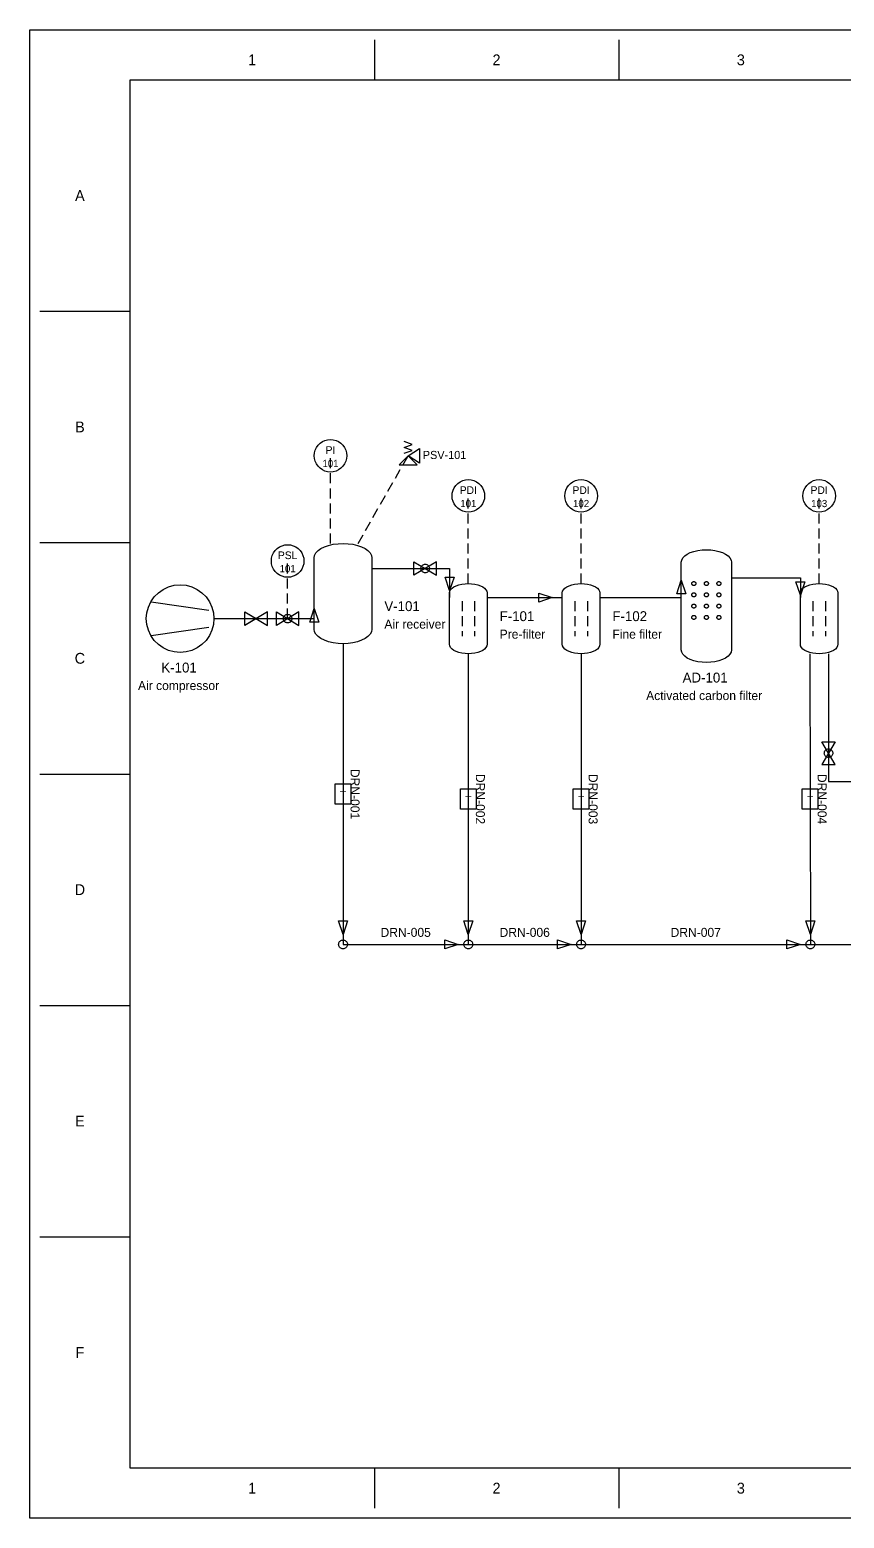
# Model space of a CAD drawing. Header units: millimetres. Extents: x 0 to 420, y 0 to 297.
# Drawn here: x 0 to 162.5, y 0 to 297 of the extents above; entities that cross this region are included whole.
import ezdxf
from ezdxf.enums import TextEntityAlignment as Align

# ---------------------------------------------------------------- set-up
doc = ezdxf.new("R2010")
doc.units = ezdxf.units.MM
doc.linetypes.add('DASHED', pattern=[3, 2, -1])
for name, color, linetype in [('BORDER', 8, 'CONTINUOUS'), ('EQUIPMENT', 7, 'CONTINUOUS'), ('INSTRUMENTS', 3, 'CONTINUOUS'), ('TEXT', 7, 'CONTINUOUS'), ('UTILITY', 5, 'CONTINUOUS'), ('VALVES', 6, 'CONTINUOUS')]:
    doc.layers.add(name, color=color, linetype=linetype)

msp = doc.modelspace()

# ---------------------------------------------------------------- linework, layer by layer
at = {"layer": 'BORDER'}
for p, q in [((68.75, 295), (68.75, 287)), ((117.5, 295), (117.5, 287)), ((2, 240.833), (20, 240.833)), ((2, 194.667), (20, 194.667)), ((2, 148.5), (20, 148.5)), ((2, 102.333), (20, 102.333)), ((2, 56.167), (20, 56.167)), ((68.75, 10), (68.75, 2)), ((117.5, 10), (117.5, 2))]:
    msp.add_line(p, q, dxfattribs=at)
for points in [[(0, 297), (420, 297), (420, 0), (0, 0)], [(20, 287), (410, 287), (410, 10), (20, 10)]]:
    msp.add_lwpolyline(points, close=True, dxfattribs=at)
at = {"layer": 'EQUIPMENT'}
for p, q in [((24.25, 182.875), (35.75, 181.188)), ((24.25, 176.125), (35.75, 177.813))]:
    msp.add_line(p, q, dxfattribs=at)
at = {"layer": 'EQUIPMENT', "linetype": 'DASHED'}
for p, q in [((86.25, 183), (86.25, 176)), ((88.75, 183), (88.75, 176)), ((108.75, 183), (108.75, 176)), ((111.25, 183), (111.25, 176)), ((156.25, 183), (156.25, 176)), ((158.75, 183), (158.75, 176))]:
    msp.add_line(p, q, dxfattribs=at)
at = {"layer": 'EQUIPMENT'}
for points in [[(56.75, 191.625), (56.837, 192.124), (57.097, 192.608), (57.52, 193.063), (58.095, 193.473), (58.804, 193.827), (59.625, 194.115), (60.533, 194.327), (61.502, 194.456), (62.5, 194.5), (63.498, 194.456), (64.467, 194.327), (65.375, 194.115), (66.196, 193.827), (66.905, 193.473), (67.48, 193.063), (67.903, 192.608), (68.163, 192.124), (68.25, 191.625), (68.25, 177.375), (68.163, 176.876), (67.903, 176.392), (67.48, 175.938), (66.905, 175.527), (66.196, 175.173), (65.375, 174.885), (64.467, 174.673), (63.498, 174.544), (62.5, 174.5), (61.502, 174.544), (60.533, 174.673), (59.625, 174.885), (58.804, 175.173), (58.095, 175.527), (57.52, 175.938), (57.097, 176.392), (56.837, 176.876), (56.75, 177.375)], [(130, 190.75), (130.076, 191.184), (130.302, 191.605), (130.67, 192), (131.17, 192.357), (131.786, 192.665), (132.5, 192.915), (133.29, 193.099), (134.132, 193.212), (135, 193.25), (135.868, 193.212), (136.71, 193.099), (137.5, 192.915), (138.214, 192.665), (138.83, 192.357), (139.33, 192), (139.698, 191.605), (139.924, 191.184), (140, 190.75), (140, 173.25), (139.924, 172.816), (139.698, 172.395), (139.33, 172), (138.83, 171.643), (138.214, 171.335), (137.5, 171.085), (136.71, 170.901), (135.868, 170.788), (135, 170.75), (134.132, 170.788), (133.29, 170.901), (132.5, 171.085), (131.786, 171.335), (131.17, 171.643), (130.67, 172), (130.302, 172.395), (130.076, 172.816), (130, 173.25)], [(36.75, 179.5), (36.647, 178.328), (36.343, 177.191), (35.846, 176.125), (35.171, 175.161), (34.339, 174.329), (33.375, 173.654), (32.309, 173.157), (31.172, 172.853), (30, 172.75), (28.828, 172.853), (27.691, 173.157), (26.625, 173.654), (25.661, 174.329), (24.829, 175.161), (24.154, 176.125), (23.657, 177.191), (23.353, 178.328), (23.25, 179.5), (23.353, 180.672), (23.657, 181.809), (24.154, 182.875), (24.829, 183.839), (25.661, 184.671), (26.625, 185.346), (27.691, 185.843), (28.828, 186.147), (30, 186.25), (31.172, 186.147), (32.309, 185.843), (33.375, 185.346), (34.339, 184.671), (35.171, 183.839), (35.846, 182.875), (36.343, 181.809), (36.647, 180.672)], [(83.75, 184.625), (83.807, 184.951), (83.976, 185.266), (84.252, 185.563), (84.627, 185.83), (85.09, 186.061), (85.625, 186.249), (86.217, 186.387), (86.849, 186.472), (87.5, 186.5), (88.151, 186.472), (88.783, 186.387), (89.375, 186.249), (89.91, 186.061), (90.373, 185.83), (90.748, 185.563), (91.024, 185.266), (91.193, 184.951), (91.25, 184.625), (91.25, 174.375), (91.193, 174.049), (91.024, 173.734), (90.748, 173.438), (90.373, 173.17), (89.91, 172.939), (89.375, 172.751), (88.783, 172.613), (88.151, 172.528), (87.5, 172.5), (86.849, 172.528), (86.217, 172.613), (85.625, 172.751), (85.09, 172.939), (84.627, 173.17), (84.252, 173.438), (83.976, 173.734), (83.807, 174.049), (83.75, 174.375)], [(106.25, 184.625), (106.307, 184.951), (106.476, 185.266), (106.752, 185.563), (107.127, 185.83), (107.59, 186.061), (108.125, 186.249), (108.717, 186.387), (109.349, 186.472), (110, 186.5), (110.651, 186.472), (111.283, 186.387), (111.875, 186.249), (112.41, 186.061), (112.873, 185.83), (113.248, 185.563), (113.524, 185.266), (113.693, 184.951), (113.75, 184.625), (113.75, 174.375), (113.693, 174.049), (113.524, 173.734), (113.248, 173.438), (112.873, 173.17), (112.41, 172.939), (111.875, 172.751), (111.283, 172.613), (110.651, 172.528), (110, 172.5), (109.349, 172.528), (108.717, 172.613), (108.125, 172.751), (107.59, 172.939), (107.127, 173.17), (106.752, 173.438), (106.476, 173.734), (106.307, 174.049), (106.25, 174.375)], [(132.9, 186.5), (132.894, 186.431), (132.876, 186.363), (132.846, 186.3), (132.806, 186.243), (132.757, 186.194), (132.7, 186.154), (132.637, 186.124), (132.569, 186.106), (132.5, 186.1), (132.431, 186.106), (132.363, 186.124), (132.3, 186.154), (132.243, 186.194), (132.194, 186.243), (132.154, 186.3), (132.124, 186.363), (132.106, 186.431), (132.1, 186.5), (132.106, 186.569), (132.124, 186.637), (132.154, 186.7), (132.194, 186.757), (132.243, 186.806), (132.3, 186.846), (132.363, 186.876), (132.431, 186.894), (132.5, 186.9), (132.569, 186.894), (132.637, 186.876), (132.7, 186.846), (132.757, 186.806), (132.806, 186.757), (132.846, 186.7), (132.876, 186.637), (132.894, 186.569)], [(132.9, 184.25), (132.894, 184.181), (132.876, 184.113), (132.846, 184.05), (132.806, 183.993), (132.757, 183.944), (132.7, 183.904), (132.637, 183.874), (132.569, 183.856), (132.5, 183.85), (132.431, 183.856), (132.363, 183.874), (132.3, 183.904), (132.243, 183.944), (132.194, 183.993), (132.154, 184.05), (132.124, 184.113), (132.106, 184.181), (132.1, 184.25), (132.106, 184.319), (132.124, 184.387), (132.154, 184.45), (132.194, 184.507), (132.243, 184.556), (132.3, 184.596), (132.363, 184.626), (132.431, 184.644), (132.5, 184.65), (132.569, 184.644), (132.637, 184.626), (132.7, 184.596), (132.757, 184.556), (132.806, 184.507), (132.846, 184.45), (132.876, 184.387), (132.894, 184.319)], [(135.4, 186.5), (135.394, 186.431), (135.376, 186.363), (135.346, 186.3), (135.306, 186.243), (135.257, 186.194), (135.2, 186.154), (135.137, 186.124), (135.069, 186.106), (135, 186.1), (134.931, 186.106), (134.863, 186.124), (134.8, 186.154), (134.743, 186.194), (134.694, 186.243), (134.654, 186.3), (134.624, 186.363), (134.606, 186.431), (134.6, 186.5), (134.606, 186.569), (134.624, 186.637), (134.654, 186.7), (134.694, 186.757), (134.743, 186.806), (134.8, 186.846), (134.863, 186.876), (134.931, 186.894), (135, 186.9), (135.069, 186.894), (135.137, 186.876), (135.2, 186.846), (135.257, 186.806), (135.306, 186.757), (135.346, 186.7), (135.376, 186.637), (135.394, 186.569)], [(135.4, 184.25), (135.394, 184.181), (135.376, 184.113), (135.346, 184.05), (135.306, 183.993), (135.257, 183.944), (135.2, 183.904), (135.137, 183.874), (135.069, 183.856), (135, 183.85), (134.931, 183.856), (134.863, 183.874), (134.8, 183.904), (134.743, 183.944), (134.694, 183.993), (134.654, 184.05), (134.624, 184.113), (134.606, 184.181), (134.6, 184.25), (134.606, 184.319), (134.624, 184.387), (134.654, 184.45), (134.694, 184.507), (134.743, 184.556), (134.8, 184.596), (134.863, 184.626), (134.931, 184.644), (135, 184.65), (135.069, 184.644), (135.137, 184.626), (135.2, 184.596), (135.257, 184.556), (135.306, 184.507), (135.346, 184.45), (135.376, 184.387), (135.394, 184.319)], [(137.9, 186.5), (137.894, 186.431), (137.876, 186.363), (137.846, 186.3), (137.806, 186.243), (137.757, 186.194), (137.7, 186.154), (137.637, 186.124), (137.569, 186.106), (137.5, 186.1), (137.431, 186.106), (137.363, 186.124), (137.3, 186.154), (137.243, 186.194), (137.194, 186.243), (137.154, 186.3), (137.124, 186.363), (137.106, 186.431), (137.1, 186.5), (137.106, 186.569), (137.124, 186.637), (137.154, 186.7), (137.194, 186.757), (137.243, 186.806), (137.3, 186.846), (137.363, 186.876), (137.431, 186.894), (137.5, 186.9), (137.569, 186.894), (137.637, 186.876), (137.7, 186.846), (137.757, 186.806), (137.806, 186.757), (137.846, 186.7), (137.876, 186.637), (137.894, 186.569)], [(137.9, 184.25), (137.894, 184.181), (137.876, 184.113), (137.846, 184.05), (137.806, 183.993), (137.757, 183.944), (137.7, 183.904), (137.637, 183.874), (137.569, 183.856), (137.5, 183.85), (137.431, 183.856), (137.363, 183.874), (137.3, 183.904), (137.243, 183.944), (137.194, 183.993), (137.154, 184.05), (137.124, 184.113), (137.106, 184.181), (137.1, 184.25), (137.106, 184.319), (137.124, 184.387), (137.154, 184.45), (137.194, 184.507), (137.243, 184.556), (137.3, 184.596), (137.363, 184.626), (137.431, 184.644), (137.5, 184.65), (137.569, 184.644), (137.637, 184.626), (137.7, 184.596), (137.757, 184.556), (137.806, 184.507), (137.846, 184.45), (137.876, 184.387), (137.894, 184.319)], [(153.75, 184.625), (153.807, 184.951), (153.976, 185.266), (154.252, 185.563), (154.627, 185.83), (155.09, 186.061), (155.625, 186.249), (156.217, 186.387), (156.849, 186.472), (157.5, 186.5), (158.151, 186.472), (158.783, 186.387), (159.375, 186.249), (159.91, 186.061), (160.373, 185.83), (160.748, 185.563), (161.024, 185.266), (161.193, 184.951), (161.25, 184.625), (161.25, 174.375), (161.193, 174.049), (161.024, 173.734), (160.748, 173.438), (160.373, 173.17), (159.91, 172.939), (159.375, 172.751), (158.783, 172.613), (158.151, 172.528), (157.5, 172.5), (156.849, 172.528), (156.217, 172.613), (155.625, 172.751), (155.09, 172.939), (154.627, 173.17), (154.252, 173.438), (153.976, 173.734), (153.807, 174.049), (153.75, 174.375)], [(132.9, 182), (132.894, 181.931), (132.876, 181.863), (132.846, 181.8), (132.806, 181.743), (132.757, 181.694), (132.7, 181.654), (132.637, 181.624), (132.569, 181.606), (132.5, 181.6), (132.431, 181.606), (132.363, 181.624), (132.3, 181.654), (132.243, 181.694), (132.194, 181.743), (132.154, 181.8), (132.124, 181.863), (132.106, 181.931), (132.1, 182), (132.106, 182.069), (132.124, 182.137), (132.154, 182.2), (132.194, 182.257), (132.243, 182.306), (132.3, 182.346), (132.363, 182.376), (132.431, 182.394), (132.5, 182.4), (132.569, 182.394), (132.637, 182.376), (132.7, 182.346), (132.757, 182.306), (132.806, 182.257), (132.846, 182.2), (132.876, 182.137), (132.894, 182.069)], [(135.4, 182), (135.394, 181.931), (135.376, 181.863), (135.346, 181.8), (135.306, 181.743), (135.257, 181.694), (135.2, 181.654), (135.137, 181.624), (135.069, 181.606), (135, 181.6), (134.931, 181.606), (134.863, 181.624), (134.8, 181.654), (134.743, 181.694), (134.694, 181.743), (134.654, 181.8), (134.624, 181.863), (134.606, 181.931), (134.6, 182), (134.606, 182.069), (134.624, 182.137), (134.654, 182.2), (134.694, 182.257), (134.743, 182.306), (134.8, 182.346), (134.863, 182.376), (134.931, 182.394), (135, 182.4), (135.069, 182.394), (135.137, 182.376), (135.2, 182.346), (135.257, 182.306), (135.306, 182.257), (135.346, 182.2), (135.376, 182.137), (135.394, 182.069)], [(137.9, 182), (137.894, 181.931), (137.876, 181.863), (137.846, 181.8), (137.806, 181.743), (137.757, 181.694), (137.7, 181.654), (137.637, 181.624), (137.569, 181.606), (137.5, 181.6), (137.431, 181.606), (137.363, 181.624), (137.3, 181.654), (137.243, 181.694), (137.194, 181.743), (137.154, 181.8), (137.124, 181.863), (137.106, 181.931), (137.1, 182), (137.106, 182.069), (137.124, 182.137), (137.154, 182.2), (137.194, 182.257), (137.243, 182.306), (137.3, 182.346), (137.363, 182.376), (137.431, 182.394), (137.5, 182.4), (137.569, 182.394), (137.637, 182.376), (137.7, 182.346), (137.757, 182.306), (137.806, 182.257), (137.846, 182.2), (137.876, 182.137), (137.894, 182.069)], [(132.9, 179.75), (132.894, 179.681), (132.876, 179.613), (132.846, 179.55), (132.806, 179.493), (132.757, 179.444), (132.7, 179.404), (132.637, 179.374), (132.569, 179.356), (132.5, 179.35), (132.431, 179.356), (132.363, 179.374), (132.3, 179.404), (132.243, 179.444), (132.194, 179.493), (132.154, 179.55), (132.124, 179.613), (132.106, 179.681), (132.1, 179.75), (132.106, 179.819), (132.124, 179.887), (132.154, 179.95), (132.194, 180.007), (132.243, 180.056), (132.3, 180.096), (132.363, 180.126), (132.431, 180.144), (132.5, 180.15), (132.569, 180.144), (132.637, 180.126), (132.7, 180.096), (132.757, 180.056), (132.806, 180.007), (132.846, 179.95), (132.876, 179.887), (132.894, 179.819)], [(135.4, 179.75), (135.394, 179.681), (135.376, 179.613), (135.346, 179.55), (135.306, 179.493), (135.257, 179.444), (135.2, 179.404), (135.137, 179.374), (135.069, 179.356), (135, 179.35), (134.931, 179.356), (134.863, 179.374), (134.8, 179.404), (134.743, 179.444), (134.694, 179.493), (134.654, 179.55), (134.624, 179.613), (134.606, 179.681), (134.6, 179.75), (134.606, 179.819), (134.624, 179.887), (134.654, 179.95), (134.694, 180.007), (134.743, 180.056), (134.8, 180.096), (134.863, 180.126), (134.931, 180.144), (135, 180.15), (135.069, 180.144), (135.137, 180.126), (135.2, 180.096), (135.257, 180.056), (135.306, 180.007), (135.346, 179.95), (135.376, 179.887), (135.394, 179.819)], [(137.9, 179.75), (137.894, 179.681), (137.876, 179.613), (137.846, 179.55), (137.806, 179.493), (137.757, 179.444), (137.7, 179.404), (137.637, 179.374), (137.569, 179.356), (137.5, 179.35), (137.431, 179.356), (137.363, 179.374), (137.3, 179.404), (137.243, 179.444), (137.194, 179.493), (137.154, 179.55), (137.124, 179.613), (137.106, 179.681), (137.1, 179.75), (137.106, 179.819), (137.124, 179.887), (137.154, 179.95), (137.194, 180.007), (137.243, 180.056), (137.3, 180.096), (137.363, 180.126), (137.431, 180.144), (137.5, 180.15), (137.569, 180.144), (137.637, 180.126), (137.7, 180.096), (137.757, 180.056), (137.806, 180.007), (137.846, 179.95), (137.876, 179.887), (137.894, 179.819)], [(63.375, 114.5), (63.362, 114.348), (63.322, 114.201), (63.258, 114.063), (63.17, 113.938), (63.062, 113.83), (62.938, 113.742), (62.799, 113.678), (62.652, 113.638), (62.5, 113.625), (62.348, 113.638), (62.201, 113.678), (62.063, 113.742), (61.938, 113.83), (61.83, 113.938), (61.742, 114.063), (61.678, 114.201), (61.638, 114.348), (61.625, 114.5), (61.638, 114.652), (61.678, 114.799), (61.742, 114.938), (61.83, 115.062), (61.938, 115.17), (62.063, 115.258), (62.201, 115.322), (62.348, 115.362), (62.5, 115.375), (62.652, 115.362), (62.799, 115.322), (62.938, 115.258), (63.062, 115.17), (63.17, 115.062), (63.258, 114.938), (63.322, 114.799), (63.362, 114.652)], [(88.375, 114.5), (88.362, 114.348), (88.322, 114.201), (88.258, 114.063), (88.17, 113.938), (88.062, 113.83), (87.938, 113.742), (87.799, 113.678), (87.652, 113.638), (87.5, 113.625), (87.348, 113.638), (87.201, 113.678), (87.063, 113.742), (86.938, 113.83), (86.83, 113.938), (86.742, 114.063), (86.678, 114.201), (86.638, 114.348), (86.625, 114.5), (86.638, 114.652), (86.678, 114.799), (86.742, 114.938), (86.83, 115.062), (86.938, 115.17), (87.063, 115.258), (87.201, 115.322), (87.348, 115.362), (87.5, 115.375), (87.652, 115.362), (87.799, 115.322), (87.938, 115.258), (88.062, 115.17), (88.17, 115.062), (88.258, 114.938), (88.322, 114.799), (88.362, 114.652)], [(110.875, 114.5), (110.862, 114.348), (110.822, 114.201), (110.758, 114.063), (110.67, 113.938), (110.562, 113.83), (110.438, 113.742), (110.299, 113.678), (110.152, 113.638), (110, 113.625), (109.848, 113.638), (109.701, 113.678), (109.563, 113.742), (109.438, 113.83), (109.33, 113.938), (109.242, 114.063), (109.178, 114.201), (109.138, 114.348), (109.125, 114.5), (109.138, 114.652), (109.178, 114.799), (109.242, 114.938), (109.33, 115.062), (109.438, 115.17), (109.563, 115.258), (109.701, 115.322), (109.848, 115.362), (110, 115.375), (110.152, 115.362), (110.299, 115.322), (110.438, 115.258), (110.562, 115.17), (110.67, 115.062), (110.758, 114.938), (110.822, 114.799), (110.862, 114.652)], [(156.625, 114.5), (156.612, 114.348), (156.572, 114.201), (156.508, 114.063), (156.42, 113.938), (156.312, 113.83), (156.188, 113.742), (156.049, 113.678), (155.902, 113.638), (155.75, 113.625), (155.598, 113.638), (155.451, 113.678), (155.313, 113.742), (155.188, 113.83), (155.08, 113.938), (154.992, 114.063), (154.928, 114.201), (154.888, 114.348), (154.875, 114.5), (154.888, 114.652), (154.928, 114.799), (154.992, 114.938), (155.08, 115.062), (155.188, 115.17), (155.313, 115.258), (155.451, 115.322), (155.598, 115.362), (155.75, 115.375), (155.902, 115.362), (156.049, 115.322), (156.188, 115.258), (156.312, 115.17), (156.42, 115.062), (156.508, 114.938), (156.572, 114.799), (156.612, 114.652)]]:
    msp.add_lwpolyline(points, close=True, dxfattribs=at)
at = {"layer": 'INSTRUMENTS', "linetype": 'DASHED'}
for p, q in [((60, 194.5), (60, 212)), ((65.5, 194.5), (75.5, 212)), ((87.5, 186.5), (87.5, 204)), ((110, 186.5), (110, 204)), ((157.5, 186.5), (157.5, 204)), ((51.45, 179.5), (51.45, 191))]:
    msp.add_line(p, q, dxfattribs=at)
at = {"layer": 'INSTRUMENTS'}
for points in [[(63.25, 212), (63.201, 211.436), (63.054, 210.888), (62.815, 210.375), (62.49, 209.911), (62.089, 209.51), (61.625, 209.185), (61.112, 208.946), (60.564, 208.799), (60, 208.75), (59.436, 208.799), (58.888, 208.946), (58.375, 209.185), (57.911, 209.51), (57.51, 209.911), (57.185, 210.375), (56.946, 210.888), (56.799, 211.436), (56.75, 212), (56.799, 212.564), (56.946, 213.112), (57.185, 213.625), (57.51, 214.089), (57.911, 214.49), (58.375, 214.815), (58.888, 215.054), (59.436, 215.201), (60, 215.25), (60.564, 215.201), (61.112, 215.054), (61.625, 214.815), (62.089, 214.49), (62.49, 214.089), (62.815, 213.625), (63.054, 213.112), (63.201, 212.564)], [(73.713, 210.213), (77.287, 210.213), (75.5, 212)], [(75.5, 212), (77.775, 213.463), (77.775, 210.537)], [(90.75, 204), (90.701, 203.436), (90.554, 202.888), (90.315, 202.375), (89.99, 201.911), (89.589, 201.51), (89.125, 201.185), (88.612, 200.946), (88.064, 200.799), (87.5, 200.75), (86.936, 200.799), (86.388, 200.946), (85.875, 201.185), (85.411, 201.51), (85.01, 201.911), (84.685, 202.375), (84.446, 202.888), (84.299, 203.436), (84.25, 204), (84.299, 204.564), (84.446, 205.112), (84.685, 205.625), (85.01, 206.089), (85.411, 206.49), (85.875, 206.815), (86.388, 207.054), (86.936, 207.201), (87.5, 207.25), (88.064, 207.201), (88.612, 207.054), (89.125, 206.815), (89.589, 206.49), (89.99, 206.089), (90.315, 205.625), (90.554, 205.112), (90.701, 204.564)], [(113.25, 204), (113.201, 203.436), (113.054, 202.888), (112.815, 202.375), (112.49, 201.911), (112.089, 201.51), (111.625, 201.185), (111.112, 200.946), (110.564, 200.799), (110, 200.75), (109.436, 200.799), (108.888, 200.946), (108.375, 201.185), (107.911, 201.51), (107.51, 201.911), (107.185, 202.375), (106.946, 202.888), (106.799, 203.436), (106.75, 204), (106.799, 204.564), (106.946, 205.112), (107.185, 205.625), (107.51, 206.089), (107.911, 206.49), (108.375, 206.815), (108.888, 207.054), (109.436, 207.201), (110, 207.25), (110.564, 207.201), (111.112, 207.054), (111.625, 206.815), (112.089, 206.49), (112.49, 206.089), (112.815, 205.625), (113.054, 205.112), (113.201, 204.564)], [(160.75, 204), (160.701, 203.436), (160.554, 202.888), (160.315, 202.375), (159.99, 201.911), (159.589, 201.51), (159.125, 201.185), (158.612, 200.946), (158.064, 200.799), (157.5, 200.75), (156.936, 200.799), (156.388, 200.946), (155.875, 201.185), (155.411, 201.51), (155.01, 201.911), (154.685, 202.375), (154.446, 202.888), (154.299, 203.436), (154.25, 204), (154.299, 204.564), (154.446, 205.112), (154.685, 205.625), (155.01, 206.089), (155.411, 206.49), (155.875, 206.815), (156.388, 207.054), (156.936, 207.201), (157.5, 207.25), (158.064, 207.201), (158.612, 207.054), (159.125, 206.815), (159.589, 206.49), (159.99, 206.089), (160.315, 205.625), (160.554, 205.112), (160.701, 204.564)], [(54.7, 191), (54.651, 190.436), (54.504, 189.888), (54.265, 189.375), (53.94, 188.911), (53.539, 188.51), (53.075, 188.185), (52.562, 187.946), (52.014, 187.799), (51.45, 187.75), (50.886, 187.799), (50.338, 187.946), (49.825, 188.185), (49.361, 188.51), (48.96, 188.911), (48.635, 189.375), (48.396, 189.888), (48.249, 190.436), (48.2, 191), (48.249, 191.564), (48.396, 192.112), (48.635, 192.625), (48.96, 193.089), (49.361, 193.49), (49.825, 193.815), (50.338, 194.054), (50.886, 194.201), (51.45, 194.25), (52.014, 194.201), (52.562, 194.054), (53.075, 193.815), (53.539, 193.49), (53.94, 193.089), (54.265, 192.625), (54.504, 192.112), (54.651, 191.564)]]:
    msp.add_lwpolyline(points, close=True, dxfattribs=at)
msp.add_lwpolyline([(74.688, 212.488), (76.313, 213.072), (74.688, 213.657), (76.313, 214.243), (74.688, 214.827)], dxfattribs=at)
at = {"layer": 'UTILITY'}
for p, q in [((91.25, 183.7), (106.25, 183.7)), ((62.5, 174.5), (62.5, 114.5)), ((87.5, 172.5), (87.5, 114.5)), ((110, 172.5), (110, 114.5)), ((155.625, 172.5), (155.75, 114.5)), ((62.5, 114.5), (87.5, 114.5)), ((87.5, 114.5), (110, 114.5)), ((110, 114.5), (155.75, 114.5)), ((155.75, 114.5), (185, 114.5))]:
    msp.add_line(p, q, dxfattribs=at)
for points in [[(68.25, 189.5), (83.75, 189.5), (83.75, 183.7)], [(113.75, 183.7), (130, 183.7), (130, 187.625)], [(140, 187.625), (153.75, 187.625), (153.75, 183.7)], [(36.75, 179.5), (56.75, 179.5), (56.75, 180.5)], [(159.375, 172.5), (159.375, 147), (200, 147)]]:
    msp.add_lwpolyline(points, dxfattribs=at)
for points in [[(83.75, 185.1), (82.852, 187.802), (84.648, 187.802)], [(130, 187.162), (130.898, 184.461), (129.102, 184.461)], [(104.25, 183.7), (101.548, 182.802), (101.548, 184.598)], [(153.75, 184.162), (152.852, 186.864), (154.648, 186.864)], [(56.75, 181.5), (57.648, 178.798), (55.852, 178.798)], [(62.5, 116.5), (61.602, 119.202), (63.398, 119.202)], [(87.5, 116.5), (86.602, 119.202), (88.398, 119.202)], [(110, 116.5), (109.102, 119.202), (110.898, 119.202)], [(155.746, 116.5), (154.842, 119.2), (156.638, 119.204)], [(85.5, 114.5), (82.798, 113.602), (82.798, 115.398)], [(108, 114.5), (105.298, 113.602), (105.298, 115.398)], [(153.75, 114.5), (151.048, 113.602), (151.048, 115.398)]]:
    msp.add_lwpolyline(points, close=True, dxfattribs=at)
at = {"layer": 'VALVES'}
for points in [[(76.65, 190.85), (81.15, 188.15), (81.15, 190.85), (76.65, 188.15)], [(79.755, 189.5), (79.742, 189.352), (79.703, 189.208), (79.64, 189.072), (79.555, 188.95), (79.45, 188.845), (79.328, 188.76), (79.192, 188.697), (79.048, 188.658), (78.9, 188.645), (78.752, 188.658), (78.608, 188.697), (78.473, 188.76), (78.35, 188.845), (78.245, 188.95), (78.16, 189.072), (78.097, 189.208), (78.058, 189.352), (78.045, 189.5), (78.058, 189.648), (78.097, 189.792), (78.16, 189.928), (78.245, 190.05), (78.35, 190.155), (78.473, 190.24), (78.608, 190.303), (78.752, 190.342), (78.9, 190.355), (79.048, 190.342), (79.192, 190.303), (79.328, 190.24), (79.45, 190.155), (79.555, 190.05), (79.64, 189.928), (79.703, 189.792), (79.742, 189.648)], [(42.9, 180.85), (47.4, 178.15), (47.4, 180.85), (42.9, 178.15)], [(42.9, 180.85), (45.15, 179.5), (42.9, 178.15)], [(49.2, 180.85), (53.7, 178.15), (53.7, 180.85), (49.2, 178.15)], [(52.305, 179.5), (52.292, 179.352), (52.253, 179.208), (52.19, 179.072), (52.105, 178.95), (52, 178.845), (51.877, 178.76), (51.742, 178.697), (51.598, 178.658), (51.45, 178.645), (51.302, 178.658), (51.158, 178.697), (51.022, 178.76), (50.9, 178.845), (50.795, 178.95), (50.71, 179.072), (50.647, 179.208), (50.608, 179.352), (50.595, 179.5), (50.608, 179.648), (50.647, 179.792), (50.71, 179.928), (50.795, 180.05), (50.9, 180.155), (51.022, 180.24), (51.158, 180.303), (51.302, 180.342), (51.45, 180.355), (51.598, 180.342), (51.742, 180.303), (51.877, 180.24), (52, 180.155), (52.105, 180.05), (52.19, 179.928), (52.253, 179.792), (52.292, 179.648)], [(160.725, 154.912), (158.025, 150.412), (160.725, 150.412), (158.025, 154.912)], [(159.375, 151.808), (159.227, 151.82), (159.083, 151.859), (158.947, 151.922), (158.825, 152.008), (158.72, 152.113), (158.635, 152.235), (158.572, 152.37), (158.533, 152.514), (158.52, 152.662), (158.533, 152.811), (158.572, 152.955), (158.635, 153.09), (158.72, 153.212), (158.825, 153.317), (158.947, 153.403), (159.083, 153.466), (159.227, 153.505), (159.375, 153.517), (159.523, 153.505), (159.667, 153.466), (159.803, 153.403), (159.925, 153.317), (160.03, 153.212), (160.115, 153.09), (160.178, 152.955), (160.217, 152.811), (160.23, 152.662), (160.217, 152.514), (160.178, 152.37), (160.115, 152.235), (160.03, 152.113), (159.925, 152.008), (159.803, 151.922), (159.667, 151.859), (159.523, 151.82)], [(64.075, 146.525), (64.075, 142.475), (60.925, 142.475), (60.925, 146.525)], [(89.075, 145.525), (89.075, 141.475), (85.925, 141.475), (85.925, 145.525)], [(111.575, 145.525), (111.575, 141.475), (108.425, 141.475), (108.425, 145.525)], [(157.258, 145.528), (157.267, 141.478), (154.117, 141.472), (154.108, 145.522)]]:
    msp.add_lwpolyline(points, close=True, dxfattribs=at)

# ---------------------------------------------------------------- texts
at = {"layer": 'BORDER'}
for s, p in [('1', (44.375, 291)), ('2', (93.125, 291)), ('3', (141.875, 291)), ('A', (10, 263.917)), ('B', (10, 217.75)), ('C', (10, 171.583)), ('D', (10, 125.417)), ('E', (10, 79.25)), ('F', (10, 33.083)), ('1', (44.375, 6)), ('2', (93.125, 6)), ('3', (141.875, 6))]:
    msp.add_text(s, height=2.16, dxfattribs=at).set_placement(p, align=Align.MIDDLE_CENTER)
at = {"layer": 'INSTRUMENTS'}
for s, height, p in [('PI', 1.53, (60, 212.375)), ('101', 1.44, (60, 209.75)), ('PDI', 1.53, (87.5, 204.375)), ('PDI', 1.53, (110, 204.375)), ('PDI', 1.53, (157.5, 204.375)), ('101', 1.44, (87.5, 201.75)), ('102', 1.44, (110, 201.75)), ('103', 1.44, (157.5, 201.75)), ('PSL', 1.53, (51.45, 191.375)), ('101', 1.44, (51.45, 188.75))]:
    msp.add_text(s, height=height, dxfattribs=at).set_placement(p, align=Align.CENTER)
msp.add_text('PSV-101', height=1.62, dxfattribs=at).set_placement((78.425, 211.35))
at = {"layer": 'TEXT'}
for s, height, p in [('V-101', 1.98, (70.75, 181)), ('Air receiver', 1.8, (70.75, 177.5)), ('F-101', 1.98, (93.75, 179)), ('F-102', 1.98, (116.25, 179)), ('Pre-filter', 1.8, (93.75, 175.5)), ('Fine filter', 1.8, (116.25, 175.5)), ('K-101', 1.98, (26.255, 168.75)), ('Air compressor', 1.8, (21.595, 165.25)), ('AD-101', 1.98, (130.262, 166.75)), ('Activated carbon filter', 1.8, (122.98, 163.25))]:
    msp.add_text(s, height=height, dxfattribs=at).set_placement(p)
for s, rotation, p in [('DRN-001', -90, (64, 144.5)), ('DRN-002', -90, (89, 143.5)), ('DRN-003', -90, (111.5, 143.5)), ('DRN-004', -89.88, (157.187, 143.503))]:
    msp.add_text(s, height=1.8, rotation=rotation, dxfattribs=at).set_placement(p, align=Align.CENTER)
for s, p in [('DRN-005', (75, 116)), ('DRN-006', (98.75, 116)), ('DRN-007', (132.875, 116))]:
    msp.add_text(s, height=1.8, dxfattribs=at).set_placement(p, align=Align.CENTER)
at = {"layer": 'VALVES'}
for p in [(62.5, 144.375), (87.5, 143.375), (110, 143.375), (155.688, 143.375)]:
    msp.add_text('T', height=1.53, dxfattribs=at).set_placement(p, align=Align.MIDDLE_CENTER)

doc.saveas('drawing.dxf')
